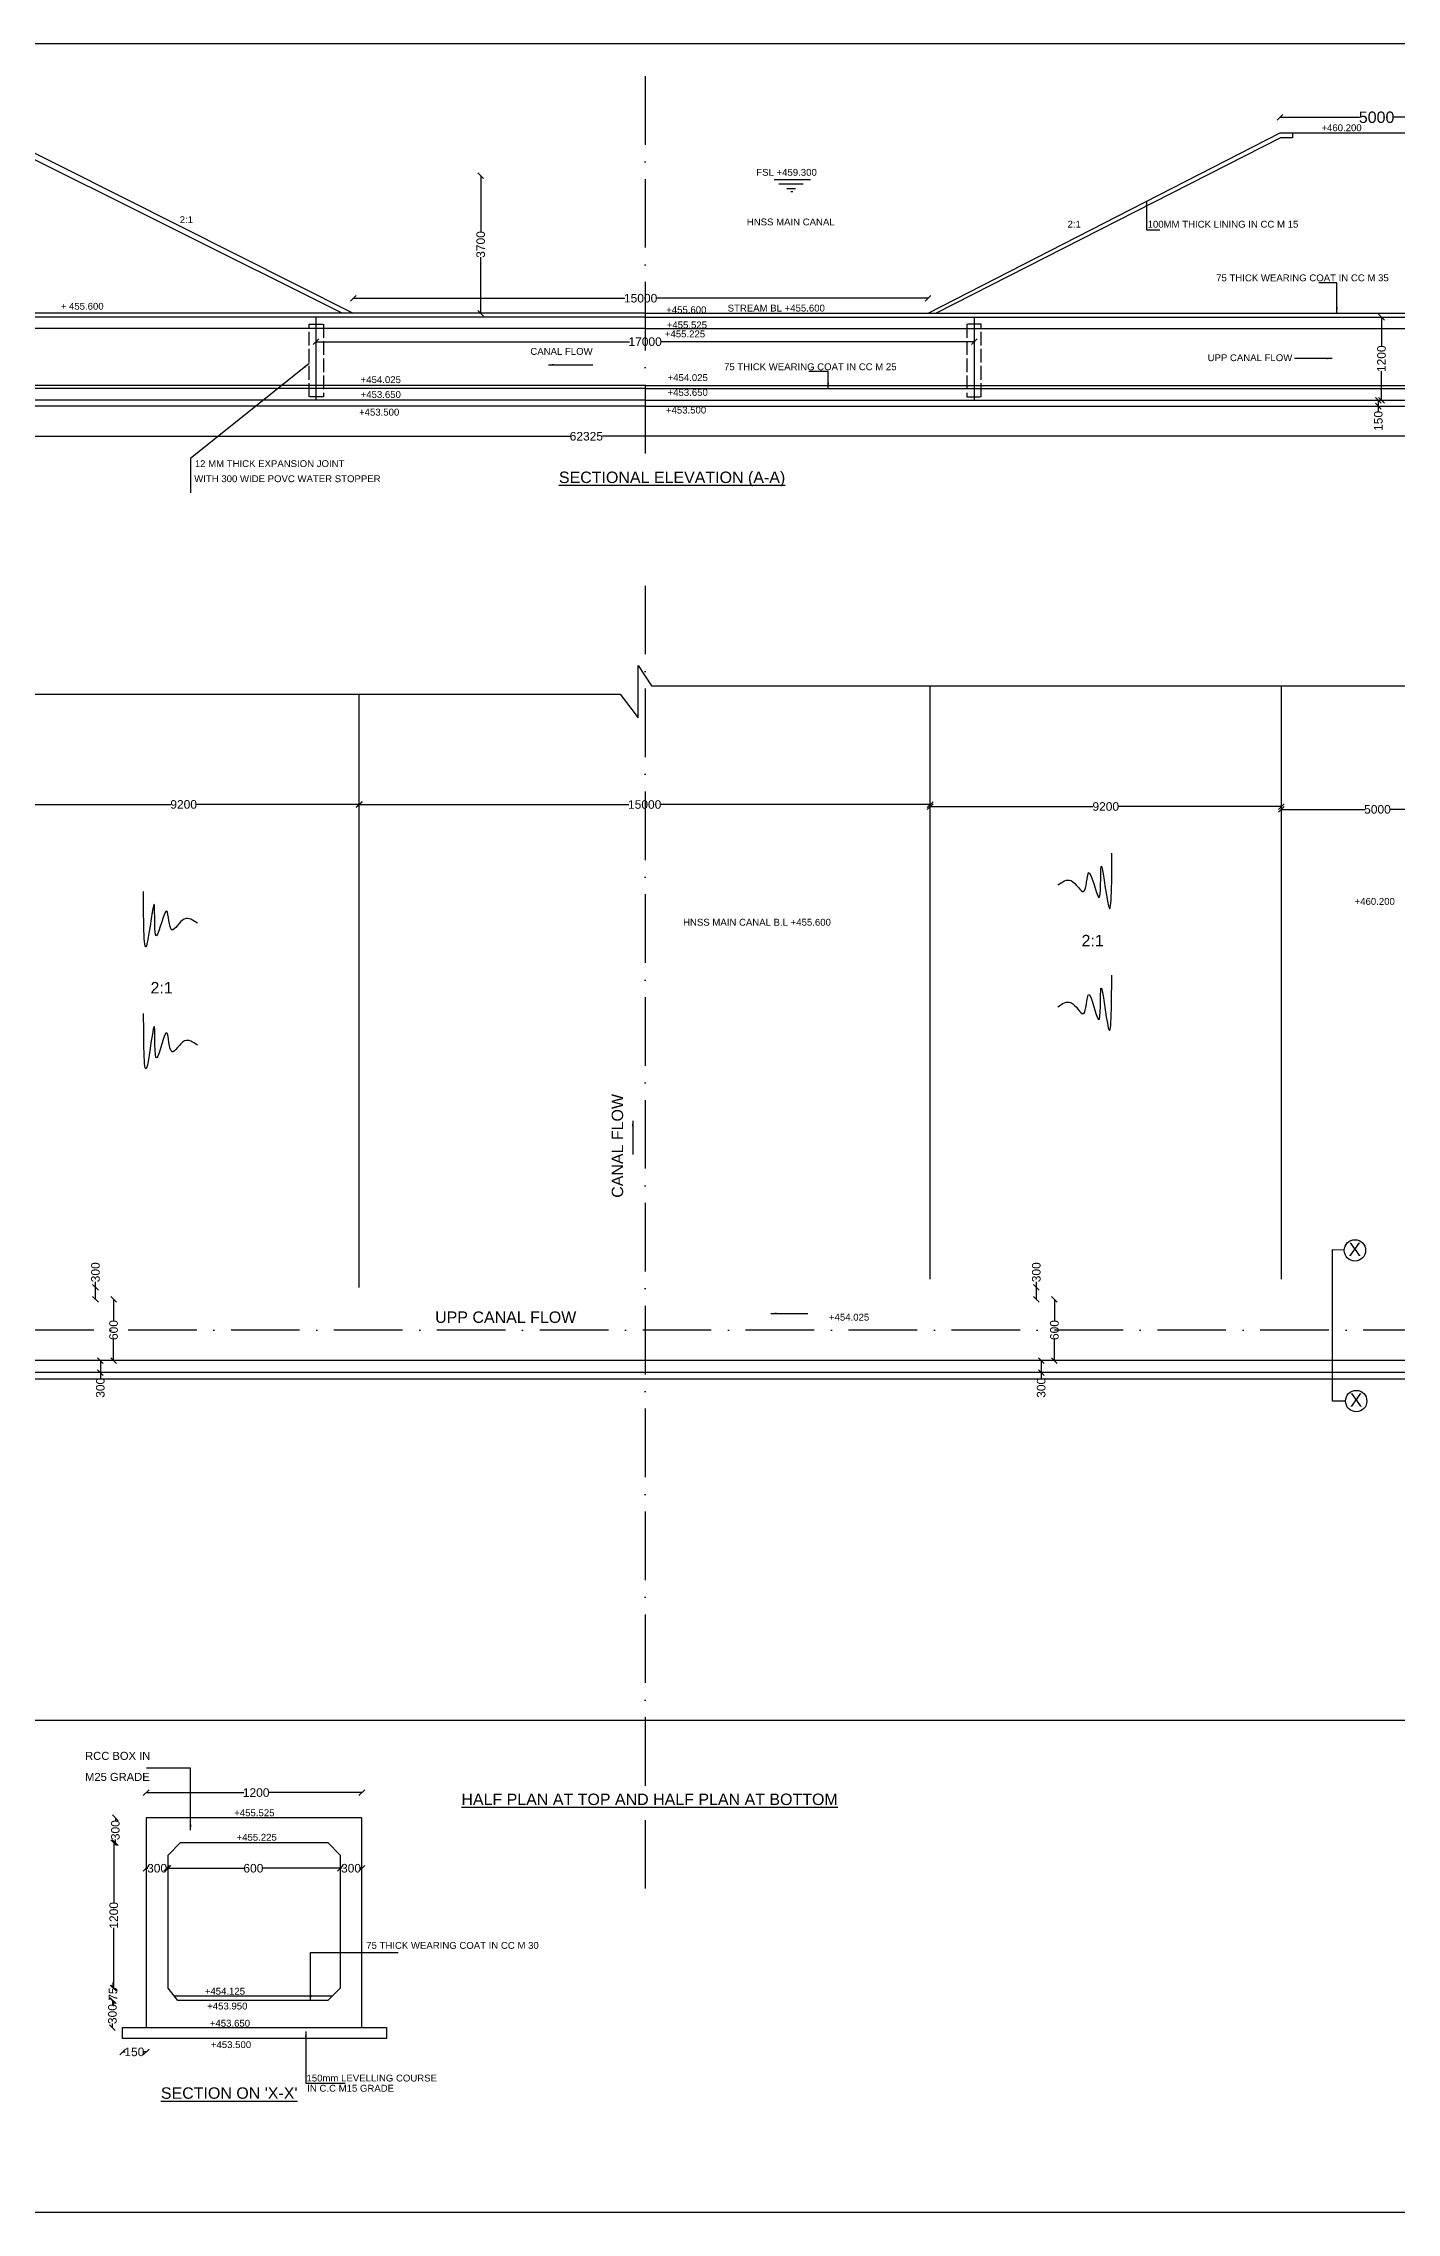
# Model space of a CAD drawing. Header units: millimetres. Extents: x 5124 to 8168908, y 2311 to 46336655.
# Drawn here: x 3265511 to 5632016, y 42540655 to 46336655 of the extents above; entities that cross this region are included whole.
import ezdxf

# ---------------------------------------------------------------- set-up
doc = ezdxf.new("R2010")
doc.units = ezdxf.units.MM
doc.header["$MEASUREMENT"] = 0
doc.linetypes.add('ACAD_ISO02W100', pattern=[15, 12, -3])
doc.linetypes.add('ACAD_ISO10W100', pattern=[18, 12, -3, 0, -3])
for name, color, linetype in [('DIMENSION', 7, 'Continuous'), ('DRAWING', 7, 'Continuous'), ('TEXT', 7, 'Continuous')]:
    doc.layers.add(name, color=color, linetype=linetype)
doc.styles.get("Standard").update_dxf_attribs({"font": 'arial.ttf'})
doc.dimstyles.get("Standard").update_dxf_attribs({"dimtxt": 15000, "dimasz": 10000, "dimexe": 0.18, "dimexo": 0.0625, "dimgap": 0.09, "dimtad": 0, "dimdec": 0, "dimzin": 0, "dimdsep": 46, "dimtxsty": 'Standard', "dimblk": 'OBLIQUE', "dimcen": 0.09, "dimse1": 1, "dimse2": 1, "dimadec": 0, "dimazin": 0, "dimtfac": 1, "dimtdec": 0, "dimtofl": 0, "dimtmove": 0, "dimatfit": 3, "dimfxl": 1, "dimtolj": 1, "dimtzin": 0, "dimarcsym": 0})

# ---------------------------------------------------------------- blocks, each defined once
blk = doc.blocks.new('_Oblique')
at = {"color": 0, "linetype": 'ByBlock', "lineweight": -2}
blk.add_line((-0.5, -0.5), (0.5, 0.5), dxfattribs=at)
blk = doc.blocks.new('*D4')
at = {"layer": 'Defpoints', "color": 0, "transparency": 16777216}
for p in [(5765838, 46207277), (5428290, 46180120), (5765838, 46180120)]:
    blk.add_point(p, dxfattribs=at)
at = {"layer": 'DIMENSION', "color": 0, "lineweight": -2, "transparency": 16777216}
for p, q in [((5428290, 46207277), (5567235, 46207277)), ((5765838, 46207277), (5626894, 46207277))]:
    blk.add_line(p, q, dxfattribs=at)
at = {"layer": 'DIMENSION', "color": 0, "lineweight": -2, "transparency": 16777216, "xscale": 10000, "yscale": 10000, "zscale": 10000, "rotation": 180}
blk.add_blockref('_Oblique', (5428290, 46207277), dxfattribs=at)
at = {"layer": 'DIMENSION', "color": 0, "lineweight": -2, "transparency": 16777216, "xscale": 10000, "yscale": 10000, "zscale": 10000}
blk.add_blockref('_Oblique', (5765838, 46207277), dxfattribs=at)
at = {"layer": 'DIMENSION', "color": 0, "transparency": 16777216, "insert": (5597064, 46207277), "char_height": 20000, "attachment_point": 5}
blk.add_mtext('\\A1;5000', dxfattribs=at)
blk = doc.blocks.new('*D12')
at = {"layer": 'Defpoints', "color": 0, "transparency": 16777216}
for p in [(5605650, 45857579), (5605650, 45712084), (5605650, 45712084)]:
    blk.add_point(p, dxfattribs=at)
at = {"layer": 'DIMENSION', "color": 0, "lineweight": -2, "transparency": 16777216}
for p, q in [((5605650, 45857579), (5605650, 45806497)), ((5605650, 45712084), (5605650, 45763165))]:
    blk.add_line(p, q, dxfattribs=at)
at = {"layer": 'DIMENSION', "color": 0, "lineweight": -2, "transparency": 16777216, "xscale": 10000, "yscale": 10000, "zscale": 10000}
for p, rotation in [((5605650, 45857579), 90), ((5605650, 45712084), 270)]:
    blk.add_blockref('_Oblique', p, dxfattribs=dict(at, rotation=rotation))
at = {"layer": 'DIMENSION', "color": 0, "transparency": 16777216, "insert": (5605650, 45784831), "char_height": 15000, "attachment_point": 5, "rotation": 90}
blk.add_mtext('\\A1;1200', dxfattribs=at)
blk = doc.blocks.new('*D14')
at = {"layer": 'Defpoints', "color": 0, "transparency": 16777216}
for p in [(5596479, 45712084), (5596479, 45701843), (5600041, 45701843)]:
    blk.add_point(p, dxfattribs=at)
at = {"layer": 'DIMENSION', "color": 0, "lineweight": -2, "transparency": 16777216}
for p, q in [((5600041, 45712084), (5600041, 45701843)), ((5600041, 45701843), (5600041, 45691843))]:
    blk.add_line(p, q, dxfattribs=at)
at = {"layer": 'DIMENSION', "color": 0, "lineweight": -2, "transparency": 16777216, "xscale": 10000, "yscale": 10000, "zscale": 10000}
for p, rotation in [((5600041, 45712084), 90), ((5600041, 45701843), 270)]:
    blk.add_blockref('_Oblique', p, dxfattribs=dict(at, rotation=rotation))
at = {"layer": 'DIMENSION', "color": 0, "transparency": 16777216, "insert": (5600041, 45676004), "char_height": 15000, "attachment_point": 5, "rotation": 90}
blk.add_mtext('\\A1;150', dxfattribs=at)
blk = doc.blocks.new('*D15')
at = {"layer": 'Defpoints', "color": 0, "transparency": 16777216}
for p in [(3807331, 45864514), (4812591, 45890633), (4812591, 45864512)]:
    blk.add_point(p, dxfattribs=at)
at = {"layer": 'DIMENSION', "color": 0, "lineweight": -2, "transparency": 16777216}
for p, q in [((3807331, 45890635), (4282468, 45890634)), ((4812591, 45890633), (4337454, 45890634))]:
    blk.add_line(p, q, dxfattribs=at)
at = {"layer": 'DIMENSION', "color": 0, "lineweight": -2, "transparency": 16777216, "xscale": 10000, "yscale": 10000, "zscale": 10000}
for p, rotation in [((3807331, 45890635), 179.9998936197501), ((4812591, 45890633), 359.9998936197501)]:
    blk.add_blockref('_Oblique', p, dxfattribs=dict(at, rotation=rotation))
at = {"layer": 'DIMENSION', "color": 0, "transparency": 16777216, "insert": (4309961, 45890634), "char_height": 15000, "attachment_point": 5, "rotation": 359.999894}
blk.add_mtext('\\A1;15000', dxfattribs=at)
blk = doc.blocks.new('*D16')
at = {"layer": 'Defpoints', "color": 0, "transparency": 16777216}
for p in [(4028994, 46105023), (4030300, 46105023), (4028980, 45864487)]:
    blk.add_point(p, dxfattribs=at)
at = {"layer": 'DIMENSION', "color": 0, "lineweight": -2, "transparency": 16777216}
for p, q in [((4030300, 46105023), (4030294, 46007122)), ((4030286, 45864487), (4030292, 45962388))]:
    blk.add_line(p, q, dxfattribs=at)
at = {"layer": 'DIMENSION', "color": 0, "lineweight": -2, "transparency": 16777216, "xscale": 10000, "yscale": 10000, "zscale": 10000}
for p, rotation in [((4030300, 46105023), 89.99678992617166), ((4030286, 45864487), 269.9967899261716)]:
    blk.add_blockref('_Oblique', p, dxfattribs=dict(at, rotation=rotation))
at = {"layer": 'DIMENSION', "color": 0, "transparency": 16777216, "insert": (4030293, 45984755), "char_height": 15000, "attachment_point": 5, "rotation": 89.99679}
blk.add_mtext('\\A1;3700', dxfattribs=at)
blk = doc.blocks.new('*D34')
at = {"layer": 'Defpoints', "color": 0, "transparency": 16777216}
for p in [(3817732, 45004826), (3203823, 44977819), (3817732, 44977819)]:
    blk.add_point(p, dxfattribs=at)
at = {"layer": 'DIMENSION', "color": 0, "lineweight": -2, "transparency": 16777216}
for p, q in [((3203823, 45004826), (3488405, 45004826)), ((3817732, 45004826), (3533149, 45004826))]:
    blk.add_line(p, q, dxfattribs=at)
at = {"layer": 'DIMENSION', "color": 0, "lineweight": -2, "transparency": 16777216, "xscale": 10000, "yscale": 10000, "zscale": 10000, "rotation": 180}
blk.add_blockref('_Oblique', (3203823, 45004826), dxfattribs=at)
at = {"layer": 'DIMENSION', "color": 0, "lineweight": -2, "transparency": 16777216, "xscale": 10000, "yscale": 10000, "zscale": 10000}
blk.add_blockref('_Oblique', (3817732, 45004826), dxfattribs=at)
at = {"layer": 'DIMENSION', "color": 0, "transparency": 16777216, "insert": (3510777, 45004826), "char_height": 15000, "attachment_point": 5}
blk.add_mtext('\\A1;9200', dxfattribs=at)
blk = doc.blocks.new('*D35')
at = {"layer": 'Defpoints', "color": 0, "transparency": 16777216}
for p in [(4816310, 45004670), (3817732, 44977819), (4816310, 44977819)]:
    blk.add_point(p, dxfattribs=at)
at = {"layer": 'DIMENSION', "color": 0, "lineweight": -2, "transparency": 16777216}
for p, q in [((3817732, 45004670), (4289528, 45004670)), ((4816310, 45004670), (4344514, 45004670))]:
    blk.add_line(p, q, dxfattribs=at)
at = {"layer": 'DIMENSION', "color": 0, "lineweight": -2, "transparency": 16777216, "xscale": 10000, "yscale": 10000, "zscale": 10000, "rotation": 180}
blk.add_blockref('_Oblique', (3817732, 45004670), dxfattribs=at)
at = {"layer": 'DIMENSION', "color": 0, "lineweight": -2, "transparency": 16777216, "xscale": 10000, "yscale": 10000, "zscale": 10000}
blk.add_blockref('_Oblique', (4816310, 45004670), dxfattribs=at)
at = {"layer": 'DIMENSION', "color": 0, "transparency": 16777216, "insert": (4317021, 45004670), "char_height": 15000, "attachment_point": 5}
blk.add_mtext('\\A1;15000', dxfattribs=at)
blk = doc.blocks.new('*D36')
at = {"layer": 'Defpoints', "color": 0, "transparency": 16777216}
for p in [(5430520, 45001209), (4816310, 44915889), (5430520, 44915889)]:
    blk.add_point(p, dxfattribs=at)
at = {"layer": 'DIMENSION', "color": 0, "lineweight": -2, "transparency": 16777216}
for p, q in [((4816310, 45001209), (5101043, 45001209)), ((5430520, 45001209), (5145787, 45001209))]:
    blk.add_line(p, q, dxfattribs=at)
at = {"layer": 'DIMENSION', "color": 0, "lineweight": -2, "transparency": 16777216, "xscale": 10000, "yscale": 10000, "zscale": 10000, "rotation": 180}
blk.add_blockref('_Oblique', (4816310, 45001209), dxfattribs=at)
at = {"layer": 'DIMENSION', "color": 0, "lineweight": -2, "transparency": 16777216, "xscale": 10000, "yscale": 10000, "zscale": 10000}
blk.add_blockref('_Oblique', (5430520, 45001209), dxfattribs=at)
at = {"layer": 'DIMENSION', "color": 0, "transparency": 16777216, "insert": (5123415, 45001209), "char_height": 15000, "attachment_point": 5}
blk.add_mtext('\\A1;9200', dxfattribs=at)
blk = doc.blocks.new('*D37')
at = {"layer": 'Defpoints', "color": 0, "transparency": 16777216}
for p in [(5766622, 44996204), (5430520, 44973593), (5766622, 44973593)]:
    blk.add_point(p, dxfattribs=at)
at = {"layer": 'DIMENSION', "color": 0, "lineweight": -2, "transparency": 16777216}
for p, q in [((5430520, 44996204), (5576199, 44996204)), ((5766622, 44996204), (5620943, 44996204))]:
    blk.add_line(p, q, dxfattribs=at)
at = {"layer": 'DIMENSION', "color": 0, "lineweight": -2, "transparency": 16777216, "xscale": 10000, "yscale": 10000, "zscale": 10000, "rotation": 180}
blk.add_blockref('_Oblique', (5430520, 44996204), dxfattribs=at)
at = {"layer": 'DIMENSION', "color": 0, "lineweight": -2, "transparency": 16777216, "xscale": 10000, "yscale": 10000, "zscale": 10000}
blk.add_blockref('_Oblique', (5766622, 44996204), dxfattribs=at)
at = {"layer": 'DIMENSION', "color": 0, "transparency": 16777216, "insert": (5598571, 44996204), "char_height": 15000, "attachment_point": 5}
blk.add_mtext('\\A1;5000', dxfattribs=at)
blk = doc.blocks.new('*D50')
at = {"layer": 'Defpoints', "color": 0, "transparency": 16777216}
for p in [(3356585, 44159673), (3356585, 44159673), (3356585, 44138615)]:
    blk.add_point(p, dxfattribs=at)
at = {"layer": 'DIMENSION', "color": 0, "lineweight": -2, "transparency": 16777216}
for p, q in [((3356585, 44159673), (3356585, 44169673)), ((3356585, 44138615), (3356585, 44159673))]:
    blk.add_line(p, q, dxfattribs=at)
at = {"layer": 'DIMENSION', "color": 0, "lineweight": -2, "transparency": 16777216, "xscale": 10000, "yscale": 10000, "zscale": 10000}
for p, rotation in [((3356585, 44159673), 90), ((3356585, 44138615), 270)]:
    blk.add_blockref('_Oblique', p, dxfattribs=dict(at, rotation=rotation))
at = {"layer": 'DIMENSION', "color": 0, "transparency": 16777216, "insert": (3356585, 44186213), "char_height": 15000, "attachment_point": 5, "rotation": 90}
blk.add_mtext('\\A1;300', dxfattribs=at)
blk = doc.blocks.new('*D51')
at = {"layer": 'Defpoints', "color": 0, "transparency": 16777216}
for p in [(3388246, 44138615), (3388246, 44031616), (3388246, 44031616)]:
    blk.add_point(p, dxfattribs=at)
at = {"layer": 'DIMENSION', "color": 0, "lineweight": -2, "transparency": 16777216}
for p, q in [((3388246, 44138615), (3388246, 44101702)), ((3388246, 44031616), (3388246, 44068530))]:
    blk.add_line(p, q, dxfattribs=at)
at = {"layer": 'DIMENSION', "color": 0, "lineweight": -2, "transparency": 16777216, "xscale": 10000, "yscale": 10000, "zscale": 10000}
for p, rotation in [((3388246, 44138615), 90), ((3388246, 44031616), 270)]:
    blk.add_blockref('_Oblique', p, dxfattribs=dict(at, rotation=rotation))
at = {"layer": 'DIMENSION', "color": 0, "transparency": 16777216, "insert": (3388246, 44085116), "char_height": 15000, "attachment_point": 5, "rotation": 90}
blk.add_mtext('\\A1;600', dxfattribs=at)
blk = doc.blocks.new('*D52')
at = {"layer": 'Defpoints', "color": 0, "transparency": 16777216}
for p in [(3365083, 44031616), (3365083, 44010558), (3365083, 44010558)]:
    blk.add_point(p, dxfattribs=at)
at = {"layer": 'DIMENSION', "color": 0, "lineweight": -2, "transparency": 16777216}
for p, q in [((3365083, 44031616), (3365083, 44010558)), ((3365083, 44010558), (3365083, 44000558))]:
    blk.add_line(p, q, dxfattribs=at)
at = {"layer": 'DIMENSION', "color": 0, "lineweight": -2, "transparency": 16777216, "xscale": 10000, "yscale": 10000, "zscale": 10000}
for p, rotation in [((3365083, 44031616), 90), ((3365083, 44010558), 270)]:
    blk.add_blockref('_Oblique', p, dxfattribs=dict(at, rotation=rotation))
at = {"layer": 'DIMENSION', "color": 0, "transparency": 16777216, "insert": (3365083, 43984018), "char_height": 15000, "attachment_point": 5, "rotation": 90}
blk.add_mtext('\\A1;300', dxfattribs=at)
blk = doc.blocks.new('*D53')
at = {"layer": 'Defpoints', "color": 0, "transparency": 16777216}
for p in [(5002011, 44159673), (5002011, 44159673), (5002011, 44138615)]:
    blk.add_point(p, dxfattribs=at)
at = {"layer": 'DIMENSION', "color": 0, "lineweight": -2, "transparency": 16777216}
for p, q in [((5002011, 44159673), (5002011, 44169673)), ((5002011, 44138615), (5002011, 44159673))]:
    blk.add_line(p, q, dxfattribs=at)
at = {"layer": 'DIMENSION', "color": 0, "lineweight": -2, "transparency": 16777216, "xscale": 10000, "yscale": 10000, "zscale": 10000}
for p, rotation in [((5002011, 44159673), 90), ((5002011, 44138615), 270)]:
    blk.add_blockref('_Oblique', p, dxfattribs=dict(at, rotation=rotation))
at = {"layer": 'DIMENSION', "color": 0, "transparency": 16777216, "insert": (5002011, 44186213), "char_height": 15000, "attachment_point": 5, "rotation": 90}
blk.add_mtext('\\A1;300', dxfattribs=at)
blk = doc.blocks.new('*D54')
at = {"layer": 'Defpoints', "color": 0, "transparency": 16777216}
for p in [(5033672, 44138615), (5033672, 44031616), (5033672, 44031616)]:
    blk.add_point(p, dxfattribs=at)
at = {"layer": 'DIMENSION', "color": 0, "lineweight": -2, "transparency": 16777216}
for p, q in [((5033672, 44138615), (5033672, 44101702)), ((5033672, 44031616), (5033672, 44068530))]:
    blk.add_line(p, q, dxfattribs=at)
at = {"layer": 'DIMENSION', "color": 0, "lineweight": -2, "transparency": 16777216, "xscale": 10000, "yscale": 10000, "zscale": 10000}
for p, rotation in [((5033672, 44138615), 90), ((5033672, 44031616), 270)]:
    blk.add_blockref('_Oblique', p, dxfattribs=dict(at, rotation=rotation))
at = {"layer": 'DIMENSION', "color": 0, "transparency": 16777216, "insert": (5033672, 44085116), "char_height": 15000, "attachment_point": 5, "rotation": 90}
blk.add_mtext('\\A1;600', dxfattribs=at)
blk = doc.blocks.new('*D55')
at = {"layer": 'Defpoints', "color": 0, "transparency": 16777216}
for p in [(5010508, 44031616), (5010508, 44010558), (5010508, 44010558)]:
    blk.add_point(p, dxfattribs=at)
at = {"layer": 'DIMENSION', "color": 0, "lineweight": -2, "transparency": 16777216}
for p, q in [((5010508, 44031616), (5010508, 44010558)), ((5010508, 44010558), (5010508, 44000558))]:
    blk.add_line(p, q, dxfattribs=at)
at = {"layer": 'DIMENSION', "color": 0, "lineweight": -2, "transparency": 16777216, "xscale": 10000, "yscale": 10000, "zscale": 10000}
for p, rotation in [((5010508, 44031616), 90), ((5010508, 44010558), 270)]:
    blk.add_blockref('_Oblique', p, dxfattribs=dict(at, rotation=rotation))
at = {"layer": 'DIMENSION', "color": 0, "transparency": 16777216, "insert": (5010508, 43984018), "char_height": 15000, "attachment_point": 5, "rotation": 90}
blk.add_mtext('\\A1;300', dxfattribs=at)
blk = doc.blocks.new('*D67')
at = {"layer": 'Defpoints', "color": 0, "transparency": 16777216}
for p in [(3445214, 43143220), (3445214, 43143220), (3483543, 43143220)]:
    blk.add_point(p, dxfattribs=at)
at = {"layer": 'DIMENSION', "color": 0, "lineweight": -2, "transparency": 16777216}
for p, q in [((3445214, 43143220), (3447839, 43143220)), ((3483543, 43143220), (3480919, 43143220))]:
    blk.add_line(p, q, dxfattribs=at)
at = {"layer": 'DIMENSION', "color": 0, "lineweight": -2, "transparency": 16777216, "xscale": 10000, "yscale": 10000, "zscale": 10000, "rotation": 180}
blk.add_blockref('_Oblique', (3445214, 43143220), dxfattribs=at)
at = {"layer": 'DIMENSION', "color": 0, "lineweight": -2, "transparency": 16777216, "xscale": 10000, "yscale": 10000, "zscale": 10000}
blk.add_blockref('_Oblique', (3483543, 43143220), dxfattribs=at)
at = {"layer": 'DIMENSION', "color": 0, "transparency": 16777216, "insert": (3464379, 43143220), "char_height": 15000, "attachment_point": 5}
blk.add_mtext('\\A1;300', dxfattribs=at)
blk = doc.blocks.new('*D68')
at = {"layer": 'Defpoints', "color": 0, "transparency": 16777216}
for p in [(3480919, 43143220), (3784560, 43143220), (3784560, 43143220)]:
    blk.add_point(p, dxfattribs=at)
at = {"layer": 'DIMENSION', "color": 0, "lineweight": -2, "transparency": 16777216}
for p, q in [((3480919, 43143220), (3616153, 43143220)), ((3784560, 43143220), (3649325, 43143220))]:
    blk.add_line(p, q, dxfattribs=at)
at = {"layer": 'DIMENSION', "color": 0, "lineweight": -2, "transparency": 16777216, "xscale": 10000, "yscale": 10000, "zscale": 10000, "rotation": 180}
blk.add_blockref('_Oblique', (3480919, 43143220), dxfattribs=at)
at = {"layer": 'DIMENSION', "color": 0, "lineweight": -2, "transparency": 16777216, "xscale": 10000, "yscale": 10000, "zscale": 10000}
blk.add_blockref('_Oblique', (3784560, 43143220), dxfattribs=at)
at = {"layer": 'DIMENSION', "color": 0, "transparency": 16777216, "insert": (3632739, 43143220), "char_height": 15000, "attachment_point": 5}
blk.add_mtext('\\A1;600', dxfattribs=at)
blk = doc.blocks.new('*D69')
at = {"layer": 'Defpoints', "color": 0, "transparency": 16777216}
for p in [(3784560, 43143220), (3822427, 43143220), (3822427, 43143220)]:
    blk.add_point(p, dxfattribs=at)
at = {"layer": 'DIMENSION', "color": 0, "lineweight": -2, "transparency": 16777216}
for p, q in [((3784560, 43143220), (3786954, 43143220)), ((3822427, 43143220), (3820034, 43143220))]:
    blk.add_line(p, q, dxfattribs=at)
at = {"layer": 'DIMENSION', "color": 0, "lineweight": -2, "transparency": 16777216, "xscale": 10000, "yscale": 10000, "zscale": 10000, "rotation": 180}
blk.add_blockref('_Oblique', (3784560, 43143220), dxfattribs=at)
at = {"layer": 'DIMENSION', "color": 0, "lineweight": -2, "transparency": 16777216, "xscale": 10000, "yscale": 10000, "zscale": 10000}
blk.add_blockref('_Oblique', (3822427, 43143220), dxfattribs=at)
at = {"layer": 'DIMENSION', "color": 0, "transparency": 16777216, "insert": (3803494, 43143220), "char_height": 15000, "attachment_point": 5}
blk.add_mtext('\\A1;300', dxfattribs=at)
blk = doc.blocks.new('*D70')
at = {"layer": 'Defpoints', "color": 0, "transparency": 16777216}
for p in [(3822427, 43275607), (3445214, 43231504), (3822427, 43231504)]:
    blk.add_point(p, dxfattribs=at)
at = {"layer": 'DIMENSION', "color": 0, "lineweight": -2, "transparency": 16777216}
for p, q in [((3445214, 43275607), (3615881, 43275607)), ((3822427, 43275607), (3659214, 43275607))]:
    blk.add_line(p, q, dxfattribs=at)
at = {"layer": 'DIMENSION', "color": 0, "lineweight": -2, "transparency": 16777216, "xscale": 10000, "yscale": 10000, "zscale": 10000, "rotation": 180}
blk.add_blockref('_Oblique', (3445214, 43275607), dxfattribs=at)
at = {"layer": 'DIMENSION', "color": 0, "lineweight": -2, "transparency": 16777216, "xscale": 10000, "yscale": 10000, "zscale": 10000}
blk.add_blockref('_Oblique', (3822427, 43275607), dxfattribs=at)
at = {"layer": 'DIMENSION', "color": 0, "transparency": 16777216, "insert": (3637547, 43275607), "char_height": 15000, "attachment_point": 5}
blk.add_mtext('\\A1;1200', dxfattribs=at)
blk = doc.blocks.new('*D71')
at = {"layer": 'Defpoints', "color": 0, "transparency": 16777216}
for p in [(3503160, 43231504), (3391363, 43188271), (3505431, 43188271)]:
    blk.add_point(p, dxfattribs=at)
at = {"layer": 'DIMENSION', "color": 0, "lineweight": -2, "transparency": 16777216}
for p, q in [((3391363, 43231504), (3391363, 43226428)), ((3391363, 43188271), (3391363, 43193348))]:
    blk.add_line(p, q, dxfattribs=at)
at = {"layer": 'DIMENSION', "color": 0, "lineweight": -2, "transparency": 16777216, "xscale": 10000, "yscale": 10000, "zscale": 10000}
for p, rotation in [((3391363, 43231504), 90), ((3391363, 43188271), 270)]:
    blk.add_blockref('_Oblique', p, dxfattribs=dict(at, rotation=rotation))
at = {"layer": 'DIMENSION', "color": 0, "transparency": 16777216, "insert": (3391363, 43209888), "char_height": 15000, "attachment_point": 5, "rotation": 90}
blk.add_mtext('\\A1;300', dxfattribs=at)
blk = doc.blocks.new('*D72')
at = {"layer": 'Defpoints', "color": 0, "transparency": 16777216}
for p in [(3505431, 43188271), (3388596, 42933481), (3483543, 42933481)]:
    blk.add_point(p, dxfattribs=at)
at = {"layer": 'DIMENSION', "color": 0, "lineweight": -2, "transparency": 16777216}
for p, q in [((3388596, 43188271), (3388596, 43082542)), ((3388596, 42933481), (3388596, 43039210))]:
    blk.add_line(p, q, dxfattribs=at)
at = {"layer": 'DIMENSION', "color": 0, "lineweight": -2, "transparency": 16777216, "xscale": 10000, "yscale": 10000, "zscale": 10000}
for p, rotation in [((3388596, 43188271), 90), ((3388596, 42933481), 270)]:
    blk.add_blockref('_Oblique', p, dxfattribs=dict(at, rotation=rotation))
at = {"layer": 'DIMENSION', "color": 0, "transparency": 16777216, "insert": (3388596, 43060876), "char_height": 15000, "attachment_point": 5, "rotation": 90}
blk.add_mtext('\\A1;1200', dxfattribs=at)
blk = doc.blocks.new('*D73')
at = {"layer": 'Defpoints', "color": 0, "transparency": 16777216}
for p in [(3483543, 42933481), (3387528, 42911657), (3500377, 42911657)]:
    blk.add_point(p, dxfattribs=at)
at = {"layer": 'DIMENSION', "color": 0, "lineweight": -2, "transparency": 16777216}
for p, q in [((3387528, 42933481), (3387528, 42943481)), ((3387528, 42911657), (3387528, 42901657))]:
    blk.add_line(p, q, dxfattribs=at)
at = {"layer": 'DIMENSION', "color": 0, "lineweight": -2, "transparency": 16777216, "xscale": 10000, "yscale": 10000, "zscale": 10000}
for p, rotation in [((3387528, 42933481), 270), ((3387528, 42911657), 90)]:
    blk.add_blockref('_Oblique', p, dxfattribs=dict(at, rotation=rotation))
at = {"layer": 'DIMENSION', "color": 0, "transparency": 16777216, "insert": (3387528, 42923018), "char_height": 15000, "attachment_point": 5, "rotation": 90}
blk.add_mtext('\\A1;75', dxfattribs=at)
blk = doc.blocks.new('*D74')
at = {"layer": 'Defpoints', "color": 0, "transparency": 16777216}
for p in [(3500377, 42911657), (3386234, 42864504), (3500377, 42864504)]:
    blk.add_point(p, dxfattribs=at)
at = {"layer": 'DIMENSION', "color": 0, "lineweight": -2, "transparency": 16777216}
for p, q in [((3386234, 42911657), (3386234, 42904621)), ((3386234, 42864504), (3386234, 42871541))]:
    blk.add_line(p, q, dxfattribs=at)
at = {"layer": 'DIMENSION', "color": 0, "lineweight": -2, "transparency": 16777216, "xscale": 10000, "yscale": 10000, "zscale": 10000}
for p, rotation in [((3386234, 42911657), 90), ((3386234, 42864504), 270)]:
    blk.add_blockref('_Oblique', p, dxfattribs=dict(at, rotation=rotation))
at = {"layer": 'DIMENSION', "color": 0, "transparency": 16777216, "insert": (3386234, 42888081), "char_height": 15000, "attachment_point": 5, "rotation": 90}
blk.add_mtext('\\A1;300', dxfattribs=at)
blk = doc.blocks.new('*D75')
at = {"layer": 'Defpoints', "color": 0, "transparency": 16777216}
for p in [(3445214, 42864504), (3403953, 42845244), (3445214, 42821833)]:
    blk.add_point(p, dxfattribs=at)
at = {"layer": 'DIMENSION', "color": 0, "lineweight": -2, "transparency": 16777216}
for p, q in [((3403953, 42821833), (3408745, 42821833)), ((3445214, 42821833), (3440423, 42821833))]:
    blk.add_line(p, q, dxfattribs=at)
at = {"layer": 'DIMENSION', "color": 0, "lineweight": -2, "transparency": 16777216, "xscale": 10000, "yscale": 10000, "zscale": 10000, "rotation": 180}
blk.add_blockref('_Oblique', (3403953, 42821833), dxfattribs=at)
at = {"layer": 'DIMENSION', "color": 0, "lineweight": -2, "transparency": 16777216, "xscale": 10000, "yscale": 10000, "zscale": 10000}
blk.add_blockref('_Oblique', (3445214, 42821833), dxfattribs=at)
at = {"layer": 'DIMENSION', "color": 0, "transparency": 16777216, "insert": (3424584, 42821833), "char_height": 15000, "attachment_point": 5}
blk.add_mtext('\\A1;150', dxfattribs=at)
blk = doc.blocks.new('*D82')
at = {"layer": 'Defpoints', "color": 0, "transparency": 16777216}
for p in [(2159176, 45677152), (6270857, 45677152), (6270857, 45649083)]:
    blk.add_point(p, dxfattribs=at)
at = {"layer": 'DIMENSION', "color": 0, "lineweight": -2, "transparency": 16777216}
for p, q in [((2159176, 45649083), (4186695, 45649083)), ((6270857, 45649083), (4243339, 45649083))]:
    blk.add_line(p, q, dxfattribs=at)
at = {"layer": 'DIMENSION', "color": 0, "lineweight": -2, "transparency": 16777216, "xscale": 10000, "yscale": 10000, "zscale": 10000, "rotation": 180}
blk.add_blockref('_Oblique', (2159176, 45649083), dxfattribs=at)
at = {"layer": 'DIMENSION', "color": 0, "lineweight": -2, "transparency": 16777216, "xscale": 10000, "yscale": 10000, "zscale": 10000}
blk.add_blockref('_Oblique', (6270857, 45649083), dxfattribs=at)
at = {"layer": 'DIMENSION', "color": 0, "transparency": 16777216, "insert": (4215017, 45649083), "char_height": 15000, "attachment_point": 5}
blk.add_mtext('\\A1;62325', dxfattribs=at)
blk = doc.blocks.new('*D88')
at = {"layer": 'Defpoints', "color": 0, "transparency": 16777216}
for p in [(4893518, 45817736), (3742090, 45811316), (4893518, 45814621)]:
    blk.add_point(p, dxfattribs=at)
at = {"layer": 'DIMENSION', "color": 0, "lineweight": -2, "transparency": 16777216}
for p, q in [((3742090, 45814621), (4290311, 45814621)), ((4893518, 45814621), (4345297, 45814621))]:
    blk.add_line(p, q, dxfattribs=at)
at = {"layer": 'DIMENSION', "color": 0, "lineweight": -2, "transparency": 16777216, "xscale": 10000, "yscale": 10000, "zscale": 10000, "rotation": 180}
blk.add_blockref('_Oblique', (3742090, 45814621), dxfattribs=at)
at = {"layer": 'DIMENSION', "color": 0, "lineweight": -2, "transparency": 16777216, "xscale": 10000, "yscale": 10000, "zscale": 10000}
blk.add_blockref('_Oblique', (4893518, 45814621), dxfattribs=at)
at = {"layer": 'DIMENSION', "color": 0, "transparency": 16777216, "insert": (4317804, 45814621), "char_height": 15000, "attachment_point": 5}
blk.add_mtext('\\A1;17000', dxfattribs=at)

msp = doc.modelspace()

# ---------------------------------------------------------------- linework, layer by layer
at = {"layer": 'DIMENSION'}
msp.add_lwpolyline([(5542674, 43960766.1), (5519841.3, 43960766.1), (5519841.3, 44226027.5), (5540407.3, 44225222.9)], dxfattribs=at)
for centre in [(5559079.7, 44224492.4), (5561360.6, 43960766)]:
    msp.add_circle(centre, 18686.7, dxfattribs=at)
at = {"layer": 'DRAWING'}
for points in [[(1142257.1, 46336654.9), (8168907.7, 46336654.9), (8168907.7, 42540654.9), (1142257.1, 42540654.9)], [(3445214.3, 42864504.5), (3822427.2, 42864504.5), (3822427.2, 43231504.1), (3445214.3, 43231504.1)], [(3505431.1, 43188271.2), (3762672, 43188271.2), (3784559.9, 43166383.3), (3784559.9, 42933480.8), (3762672, 42911592.9), (3527319.1, 42911592.9), (3500377, 42911656.7), (3483543.2, 42933480.8), (3483543.2, 43166383.3)], [(3403953.1, 42864504.5), (3865653.5, 42864504.5), (3865653.5, 42845244.1), (3403953.1, 42845244.1)]]:
    msp.add_lwpolyline(points, close=True, dxfattribs=at)
at = {"layer": 'DRAWING', "linetype": 'ACAD_ISO10W100', "ltscale": 10000}
for points in [[(4317804.2, 46279202.2), (4317804.2, 45618059.9)], [(4317804.2, 45387585.6), (4317804.2, 43095218.4)], [(7133607, 44085115.6), (1295799.6, 44085115.6), (1295799.6, 44136715.3)]]:
    msp.add_lwpolyline(points, dxfattribs=at)
at = {"layer": 'DRAWING'}
for points in [[(2191465.4, 45933990.8), (2657009.5, 46171481), (3197433.8, 46171481), (3807330.9, 45864513.7)], [(3788090.2, 45864516), (3196834.6, 46159772.9), (3170002.9, 46159772.9), (3170002.9, 46171481)], [(4812590.5, 45864511.8), (5428290.3, 46180120.5), (5765837.8, 46180120.5), (6238568, 45933990.8)], [(5450215.9, 46180120.5), (5450215.9, 46171243.5), (5429109.8, 46171243.5), (4826650.3, 45864513.5)], [(4543745.3, 46098517.1), (4607172.5, 46098517.1)], [(4551551.9, 46090694.7), (4594334.7, 46090694.7)], [(4565650.6, 46082681.9), (4580600.4, 46082681.9)], [(4572708, 46077707.3), (4575942.7, 46077707.3)], [(4317804.2, 45857578.6), (2159176, 45857578.6)], [(4317804.2, 45864453), (2210834, 45864703.7)], [(3742090.4, 45857578.6), (3742090.4, 45712083.7)], [(4317804.2, 45864453), (6217207.6, 45864679)], [(4317804.2, 45857578.6), (6217207.6, 45857578.6)], [(4893518, 45857578.6), (4893518, 45712083.7)], [(4317804.2, 45837986.6), (2159176, 45837986.6)], [(4317804.2, 45837986.6), (6217207.6, 45837986.6)], [(4317804.2, 45738085.7), (2159176, 45738085.7)], [(4317804.2, 45732806.8), (2159176, 45732806.8)], [(4317804.2, 45712083.7), (2159176, 45712083.7)], [(4317804.2, 45738085.7), (6217207.6, 45738085.7)], [(4317804.2, 45732806.8), (6217207.6, 45732806.8)], [(4317804.2, 45712083.7), (6217207.6, 45712083.7)], [(4317804.2, 45701842.9), (2159176, 45701842.9)], [(4317804.2, 45701842.9), (6217207.6, 45701842.9)], [(1333064.7, 45197959.9), (4273918.3, 45197959.9), (4305793.1, 45156383.8), (4305793.1, 45248245.4), (4329241.8, 45212495.5), (7089984.7, 45212495.5), (7089984.7, 44085115.6)], [(4816310, 44174208.5), (4816310, 45212495.5)], [(5430520.1, 44174208.5), (5430520.1, 45212495.5)], [(3817731.6, 44159672.9), (3817731.6, 45197959.9)], [(7089984.7, 44085115.6), (7089984.7, 43842823.6), (7029027.4, 43842823.6), (7136322.2, 43812980), (7090484.8, 43812980), (7090484.8, 43401993.9), (1338668.5, 43401993.9), (1338668.5, 43733577.7), (1285188.8, 43733577.7), (1397744.9, 43764256), (1332888, 43764256), (1332888, 44085115.6)], [(6278411.7, 44031615.7), (2168640.5, 44031615.7)], [(6278411.7, 44010558.3), (2168640.5, 44010558.3)], [(6278411.7, 43999259.6), (2168640.5, 43999259.6)], [(3494090, 42919807.4), (3771042.8, 42919963.7)]]:
    msp.add_lwpolyline(points, dxfattribs=at)
at = {"layer": 'DRAWING', "linetype": 'ACAD_ISO02W100', "ltscale": 2000, "const_width": 50}
for points in [[(3329397.3, 46105062.4), (5281651.2, 46104953)], [(6278411.7, 44170971.6), (2168640.5, 44170971.6)], [(6278411.7, 44159672.9), (2168640.5, 44159672.9)], [(6278411.7, 44138615.4), (2168640.5, 44138615.4)]]:
    msp.add_lwpolyline(points, dxfattribs=at)
at = {"layer": 'DRAWING', "linetype": 'ACAD_ISO02W100', "ltscale": 2000}
for points in [[(3730295.5, 45845397.4), (3755371.9, 45845397.4), (3755371.9, 45718178.9), (3730295.5, 45718178.9)], [(4905312.9, 45845397.4), (4880236.5, 45845397.4), (4880236.5, 45718178.9), (4905312.9, 45718178.9)]]:
    msp.add_lwpolyline(points, close=True, dxfattribs=at)
at = {"layer": 'DRAWING'}
for points in [[(5039826.5, 44864037.4), (5062701.2, 44871499.1), (5084399.2, 44852492.8), (5093412.4, 44885503.7), (5111104.8, 44841822.6), (5115110.7, 44896507.3), (5128129.6, 44827484.5), (5134138.3, 44919514.9)], [(3534811.5, 44796911.5), (3511936.7, 44804373.2), (3490238.7, 44785366.9), (3481225.5, 44818377.8), (3463533.1, 44774696.7), (3459527.2, 44829381.4), (3446508.3, 44760358.6), (3440499.6, 44852389)], [(5039555.1, 44650620.2), (5062429.8, 44658082), (5084127.9, 44639075.7), (5093141.1, 44672086.5), (5110833.5, 44628405.4), (5114839.4, 44683090.1), (5127858.3, 44614067.4), (5133867, 44706097.7)], [(3535082.8, 44583494.3), (3512208.1, 44590956.1), (3490510.1, 44571949.8), (3481496.8, 44604960.6), (3463804.5, 44561279.5), (3459798.5, 44615964.2), (3446779.7, 44546941.5), (3440770.9, 44638971.8)]]:
    msp.add_spline(points, degree=3, dxfattribs=at)

# ---------------------------------------------------------------- texts
at = {"layer": 'TEXT'}
for s, height, p in [('+460.200', 12000, (5500561.2, 46182975.1)), ('FSL +459.300', 12000, (4512286.3, 46104996.1)), ('2:1', 12000, (3503883.2, 46022171.7)), ('HNSS MAIN CANAL', 12000, (4495625.2, 46018183)), ('2:1', 12000, (5056627.2, 46014403.3)), ('100MM THICK LINING IN CC M 15', 12000, (5196579.9, 46014183.6)), ('75 THICK WEARING COAT IN CC M 35', 12000, (5316480.8, 45920364)), ('+ 455.600', 12000, (3295775.6, 45870628.7)), ('+455.600', 12000, (4354684.2, 45864457.4)), ('STREAM BL +455.600', 12000, (4462146.2, 45867399.5)), ('+455.225', 12000, (4352413.1, 45822257.3)), ('+455.525', 12000, (4355671, 45837986.6)), ('CANAL FLOW', 12000, (4117058.9, 45791633.7)), ('UPP CANAL FLOW', 12000, (5301511.6, 45780598.3)), ('+454.025', 12000, (3820349.9, 45742221.5)), ('+454.025', 12000, (4357104.4, 45745839)), ('75 THICK WEARING COAT IN CC M 25', 12000, (4455788.2, 45764759.5)), ('+453.650', 12000, (3820349.9, 45716219.6)), ('+453.650', 12000, (4357104.4, 45719837)), ('+453.500', 12000, (3817488.4, 45685339.9)), ('+453.500', 12000, (4354243, 45688957.4)), ('12 MM THICK EXPANSION JOINT ', 12000, (3530258.2, 45595243.1)), ('WITH 300 WIDE POVC WATER STOPPER', 12000, (3529194.3, 45568824)), ('%%USECTIONAL ELEVATION (A-A)', 20000, (4167038.6, 45567321.1)), ('+460.200', 12000, (5558601.8, 44829112.9)), ('HNSS MAIN CANAL B.L +455.600', 12000, (4384198.2, 44792696.8)), ('2:1', 20000, (5081053.6, 44756624)), ('2:1', 20000, (3452886.5, 44674110.2)), ('X', 23100.1, (5548181.9, 44214815.8)), ('UPP CANAL FLOW', 20000, (3950600, 44097639.2)), ('+454.025', 12000, (4639343.9, 44101581.3)), ('X', 23100.1, (5550462.8, 43951089.4)), ('RCC BOX IN', 14000, (3338399.2, 43332925)), ('M25 GRADE', 14000, (3338380.2, 43296076.3)), ('+455.525', 12000, (3599272.1, 43234341.7)), ('%%UHALF PLAN AT TOP AND HALF PLAN AT BOTTOM', 20000, (3996491.2, 43253904.3)), ('+455.225', 12000, (3603333.6, 43191416.5)), ('75 THICK WEARING COAT IN CC M 30', 12000, (3830042, 43002256.9)), ('+454.125', 12000, (3547745.8, 42922043.1)), ('+453.950', 12000, (3551927.3, 42896093.1)), ('+453.650', 12000, (3556556.5, 42866037.5)), ('+453.500', 12000, (3558408.1, 42828583.6)), ('150mm LEVELLING COURSE', 12000, (3725609.5, 42770100)), ("%%USECTION ON 'X-X'", 20000, (3470976, 42739866.5)), ('IN C.C M15 GRADE', 12000, (3726895.3, 42752280.9))]:
    msp.add_text(s, height=height, dxfattribs=at).set_placement(p)
msp.add_text('CANAL FLOW', height=20000, rotation=90, dxfattribs=at).set_placement((4279317.9, 44316515.9))

# ---------------------------------------------------------------- dimensions: what is measured, and where the dimension line sits
at = {"layer": 'DIMENSION'}
dim = msp.add_linear_dim(base=(5765837.8, 46207277.2), p1=(5428290.3, 46180120.5), p2=(5765837.8, 46180120.5), text='5000', dimstyle='Standard', override={"dimtxt": 20000}, dxfattribs=at)
dim.commit()
dim.dimension.update_dxf_attribs({"geometry": '*D4', "text_midpoint": (5597064.1, 46207277.2)})
for p1, p2, distance, text, picture, middle in [((4028980.2, 45864487.3), (4028993.7, 46105023.2), -1305.9, '3700', '*D16', (4030292.9, 45984755.2)), ((3807330.9, 45864513.7), (4812590.5, 45864511.8), 26121, '15000', '*D15', (4309960.8, 45890633.8)), ((5605649.8, 45857578.6), (5605649.8, 45712083.7), 0, '1200', '*D12', (5605649.8, 45784831.2)), ((5596479.3, 45712083.7), (5596479.3, 45701842.9), 3561.4, '150', '*D14', (5600040.7, 45676003.7)), ((3356585.2, 44138615.4), (3356585.2, 44159672.9), 0, '300', '*D50', (3356585.2, 44186212.9)), ((5002010.8, 44138615.4), (5002010.8, 44159672.9), 0, '300', '*D53', (5002010.8, 44186212.9)), ((3388246.2, 44138615.4), (3388246.2, 44031615.7), 0, '600', '*D51', (3388246.2, 44085115.6)), ((5033671.8, 44138615.4), (5033671.8, 44031615.7), 0, '600', '*D54', (5033671.8, 44085115.6)), ((3365082.5, 44031615.7), (3365082.5, 44010558.3), 0, '300', '*D52', (3365082.5, 43984018.3)), ((5010508.1, 44031615.7), (5010508.1, 44010558.3), 0, '300', '*D55', (5010508.1, 43984018.3))]:
    dim = msp.add_aligned_dim(p1=p1, p2=p2, distance=distance, text=text, dimstyle='Standard', dxfattribs=at)
    dim.commit()
    dim.dimension.update_dxf_attribs({"geometry": picture, "text_midpoint": middle})
for base, p1, p2, text, picture, middle in [((4893518, 45814620.7), (3742090.4, 45811315.5), (4893518, 45817736.1), '17000', '*D88', (4317804.2, 45814620.7)), ((6270857.3, 45649083), (2159176, 45677151.6), (6270857.3, 45677151.6), '62325', '*D82', (4215016.7, 45649083)), ((3817731.6, 45004826), (3203822.8, 44977818.6), (3817731.6, 44977818.6), '9200', '*D34', (3510777.2, 45004826)), ((4816310, 45004670.4), (3817731.6, 44977818.6), (4816310, 44977818.6), '15000', '*D35', (4317020.8, 45004670.4)), ((5430520.1, 45001208.7), (4816310, 44915888.7), (5430520.1, 44915888.7), '9200', '*D36', (5123415, 45001208.7)), ((5766622.1, 44996204.3), (5430520.1, 44973593.1), (5766622.1, 44973593.1), '5000', '*D37', (5598571.1, 44996204.3)), ((3445214.3, 43143219.8), (3483543.2, 43143219.8), (3445214.3, 43143219.8), '300', '*D67', (3464378.8, 43143219.8)), ((3784559.9, 43143219.8), (3480918.7, 43143219.8), (3784559.9, 43143219.8), '600', '*D68', (3632739.3, 43143219.8)), ((3822427.2, 43143219.8), (3784559.9, 43143219.8), (3822427.2, 43143219.8), '300', '*D69', (3803493.6, 43143219.8)), ((3445214.3, 42821832.5), (3403953.1, 42845244.1), (3445214.3, 42864504.5), '150', '*D75', (3424583.7, 42821832.5))]:
    dim = msp.add_linear_dim(base=base, p1=p1, p2=p2, text=text, dimstyle='Standard', dxfattribs=at)
    dim.commit()
    dim.dimension.update_dxf_attribs({"geometry": picture, "text_midpoint": middle})
dim = msp.add_linear_dim(base=(3822427.2, 43275606.9), p1=(3445214.3, 43231504.1), p2=(3822427.2, 43231504.1), text='1200', dimstyle='Standard', dxfattribs=at)
dim.commit()
dim.dimension.update_dxf_attribs({"geometry": '*D70', "text_midpoint": (3637547.4, 43275606.9), "dimtype": 160})
for base, p1, p2, text, picture, middle in [((3391363, 43188271.2), (3503159.9, 43231504.1), (3505431.1, 43188271.2), '300', '*D71', (3391363, 43209887.7)), ((3388596.3, 42933480.8), (3505431.1, 43188271.2), (3483543.2, 42933480.8), '1200', '*D72', (3388596.3, 43060876)), ((3386234.4, 42864504.5), (3500377, 42911656.7), (3500377, 42864504.5), '300', '*D74', (3386234.4, 42888080.6))]:
    dim = msp.add_linear_dim(base=base, p1=p1, p2=p2, angle=90, text=text, dimstyle='Standard', dxfattribs=at)
    dim.commit()
    dim.dimension.update_dxf_attribs({"geometry": picture, "text_midpoint": middle})
dim = msp.add_linear_dim(base=(3387527.9, 42911656.7), p1=(3483543.2, 42933480.8), p2=(3500377, 42911656.7), angle=90, text='75', dimstyle='Standard', dxfattribs=at)
dim.commit()
dim.dimension.update_dxf_attribs({"geometry": '*D73', "text_midpoint": (3387527.9, 42923017.9), "dimtype": 160})

# ---------------------------------------------------------------- leaders
at = {"layer": 'DRAWING'}
for points in [[(5194410.5, 46060233.3), (5194410.5, 46010534.7), (5218012.3, 46010534.7)], [(5527665.5, 45864596.9), (5527665.5, 45917647.7), (5496148.7, 45917647.7)], [(5519442.8, 45785404.7), (5453254.4, 45785404.7)], [(3730295.5, 45776571.1), (3522615.3, 45610391.4), (3522615.3, 45549957.5)], [(4148704.6, 45774249.1), (4226328.7, 45774249.1)], [(4638025.4, 45732806.8), (4638025.4, 45762440.3), (4603922.3, 45762440.3)], [(4296101.5, 44451285.5), (4296101.5, 44392566.3)], [(4537941.8, 44114141.3), (4602228.7, 44114141.3)], [(3522934.7, 43209725.1), (3522934.7, 43318281), (3445882.4, 43318281)], [(3732819.3, 42911592.9), (3732819.3, 42996006.5), (3885852, 42996006.5)], [(3724376.3, 42857806.9), (3724376.3, 42767175.4), (3793174.2, 42767175.4)]]:
    msp.add_leader(points, dimstyle='Standard', override={"dimgap": 0.09, "dimtad": 0}, dxfattribs=at)

doc.saveas('drawing.dxf')
